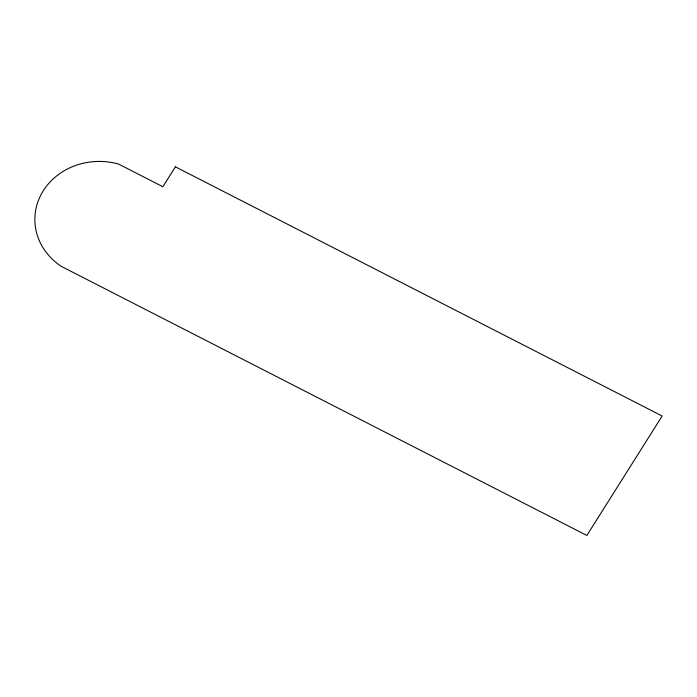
<?xml version="1.0" encoding="UTF-8"?>
<svg xmlns="http://www.w3.org/2000/svg" width="697" height="697" viewBox="0 0 697 697"><rect width="100%" height="100%" fill="white"/><g stroke="black" fill="none" stroke-linecap="round" stroke-linejoin="round"><path stroke-width="1.05" d="M175.409 166.836L162.863 186.735L118.612 164.083A64.525 58.095 0.4 0 0 41.733 193.339A64.525 58.095 0.4 0 0 61.406 266.428L586.865 535.444L662.15 416.022L175.409 166.836"/></g></svg>
